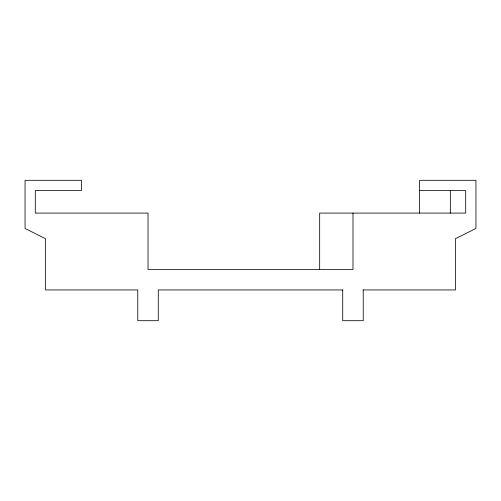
<?xml version="1.0" encoding="UTF-8"?>
<svg xmlns="http://www.w3.org/2000/svg" width="501" height="501" viewBox="0 0 501 501"><rect width="100%" height="100%" fill="white"/><g stroke="black" fill="none" stroke-linecap="round" stroke-linejoin="round"><path stroke-width="0.75" d="M419.587 190.549L465.705 190.549L465.705 213.094L319.669 213.094L319.669 269.457M342.897 289.954L158.272 289.954L158.272 320.696L137.775 320.696L137.775 289.954L45.547 289.954L45.547 238.714L25.05 228.469L25.05 180.304L81.412 180.304L81.412 190.549L35.295 190.549L35.295 213.094L148.02 213.094L148.02 269.457L352.98 269.457L352.98 213.094M363.056 289.954L455.453 289.954L455.453 238.714L475.95 228.469L475.95 180.304L419.587 180.304L419.587 213.094M450.33 190.474L450.33 213.169M363.225 289.954L363.225 320.696L342.728 320.696L342.728 289.954"/></g></svg>
